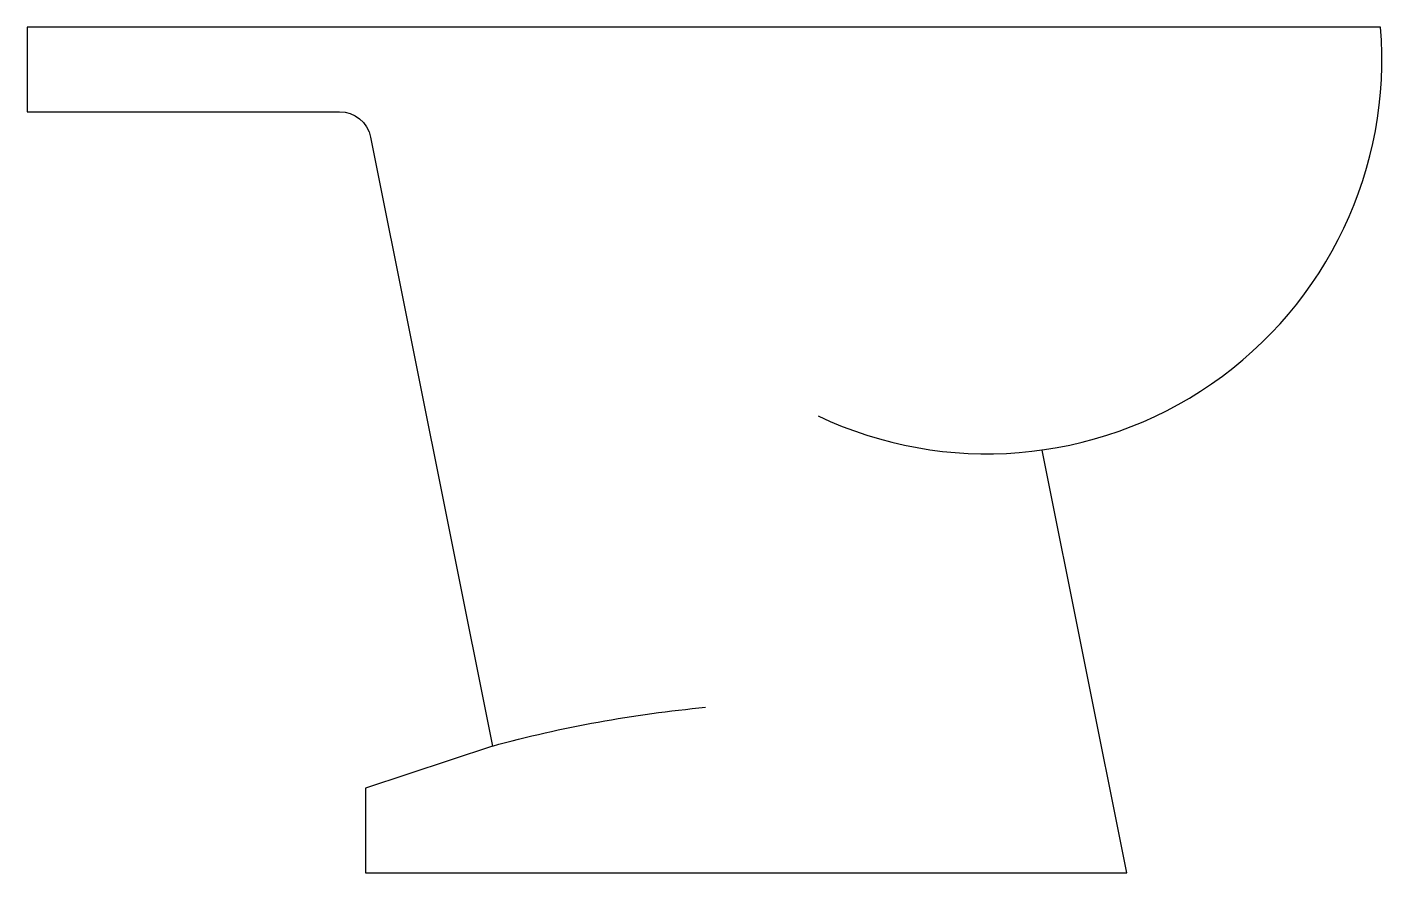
# Model space of a CAD drawing. Extents: x 0 to 0.641, y -0.4 to 0.
import ezdxf

# ---------------------------------------------------------------- set-up
doc = ezdxf.new("R2010")
doc.units = 0
doc.layers.add('SN', color=7, linetype='CONTINUOUS')

msp = doc.modelspace()

# ---------------------------------------------------------------- linework, layer by layer
at = {"layer": 'SN', "color": 0}
for p, q in [((0.52, -0.4), (0.48, -0.2)), ((0.22, -0.34), (0.16, -0.36)), ((0.16, -0.36), (0.16, -0.4)), ((0.16, -0.4), (0.52, -0.4))]:
    msp.add_line(p, q, dxfattribs=at)
msp.add_lwpolyline([(0.37405, -0.18388, 0.577249), (0.64, 0), (0, 0), (0, -0.04), (0.1477, -0.04, -0.357511), (0.16241, -0.05206), (0.22, -0.34, -0.043568), (0.32085, -0.32168)], format="xyb", dxfattribs=at)

doc.saveas('drawing.dxf')
